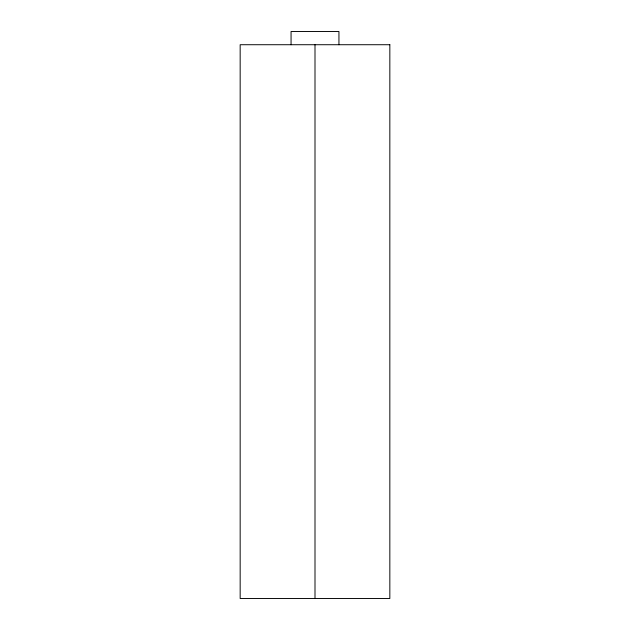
<?xml version="1.0" encoding="UTF-8"?>
<svg xmlns="http://www.w3.org/2000/svg" width="630" height="630" viewBox="0 0 630 630"><rect width="100%" height="100%" fill="white"/><g stroke="black" fill="none" stroke-linecap="round" stroke-linejoin="round"><path stroke-width="0.94" d="M338.94 44.722L338.94 31.5L291.06 31.5L291.06 44.722M315 44.722L315 598.5M389.836 44.722L240.164 44.722L240.164 598.5L389.836 598.5L389.836 44.722"/></g></svg>
